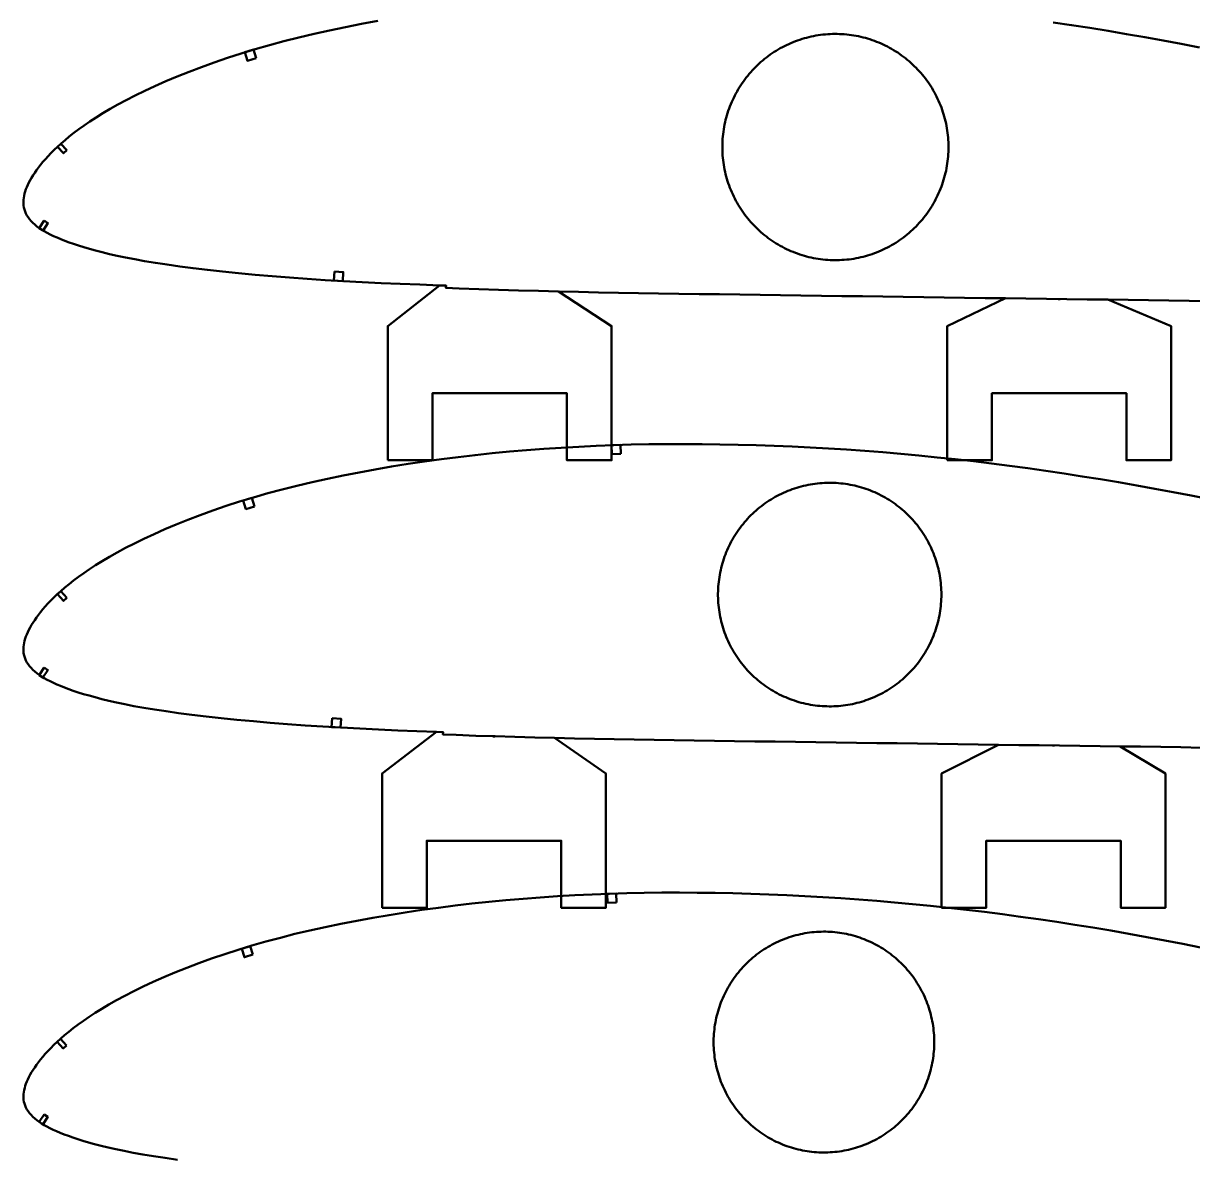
# Model space of a CAD drawing. Header units: metres. Extents: x -32 to 1074, y -15727 to -24.
# Drawn here: x -1 to 521, y -5352 to -4845 of the extents above; entities that cross this region are included whole.
import ezdxf

# ---------------------------------------------------------------- set-up
doc = ezdxf.new("R2010")
doc.units = ezdxf.units.M
doc.layers.add('Layer', color=7, linetype='Continuous', lineweight=50)

msp = doc.modelspace()

# ---------------------------------------------------------------- linework, layer by layer
at = {"layer": 'Layer', "color": 1}
for p, q in [((211.38, -4963.82), (211.38, -4964.32)), ((461.38, -4967.9), (461.38, -4968.4)), ((208.82, -5163.33), (208.82, -5163.83)), ((458.82, -5167.42), (458.82, -5167.92))]:
    msp.add_line(p, q, dxfattribs=at)
at = {"layer": 'Layer'}
for points in [[(156.91, -4843.64), (149.62, -4844.99), (142.42, -4846.39), (135.35, -4847.85), (128.43, -4849.37), (121.65, -4850.97), (115, -4852.65), (108.48, -4854.41), (102.1, -4856.24), (95.86, -4858.15), (89.77, -4860.12), (83.85, -4862.14), (78.12, -4864.22), (72.57, -4866.34), (67.25, -4868.48), (62.17, -4870.61), (57.35, -4872.73), (52.81, -4874.84), (48.54, -4876.92), (44.54, -4878.98), (40.8, -4881), (37.31, -4882.98), (34.07, -4884.9), (31.06, -4886.77), (28.28, -4888.58), (25.7, -4890.33), (23.32, -4892.04), (21.12, -4893.7), (19.08, -4895.31), (17.19, -4896.88), (15.43, -4898.4), (13.81, -4899.87), (12.3, -4901.3), (10.9, -4902.68), (9.61, -4904.03), (8.41, -4905.35), (7.3, -4906.63), (6.28, -4907.88), (5.33, -4909.1), (4.45, -4910.29), (3.64, -4911.46), (2.88, -4912.6), (2.2, -4913.68), (1.59, -4914.75), (1.04, -4915.83), (0.53, -4916.89), (0.08, -4917.89), (-0.31, -4918.86), (-0.62, -4919.84), (-0.89, -4920.81), (-1.1, -4921.75), (-1.27, -4922.67), (-1.38, -4923.59), (-1.44, -4924.44), (-1.44, -4925.3), (-1.37, -4926.17), (-1.22, -4927.04), (-0.99, -4927.93), (-0.69, -4928.81), (-0.31, -4929.68), (0.14, -4930.54), (0.68, -4931.39), (1.31, -4932.22), (2.02, -4933.05), (2.81, -4933.86), (3.67, -4934.65), (4.61, -4935.43), (5.62, -4936.18), (6.72, -4936.92), (7.91, -4937.64), (9.19, -4938.35), (10.57, -4939.05), (12.04, -4939.75), (13.61, -4940.46), (15.28, -4941.16), (17.06, -4941.88), (18.97, -4942.6), (21, -4943.32), (23.19, -4944.04), (25.54, -4944.77), (28.08, -4945.5), (30.83, -4946.25), (33.79, -4947.02), (36.99, -4947.8), (40.45, -4948.59), (44.21, -4949.39), (48.29, -4950.17), (52.74, -4950.95), (57.57, -4951.74), (62.79, -4952.54), (68.41, -4953.34), (74.41, -4954.13), (80.8, -4954.89), (87.56, -4955.62), (94.67, -4956.34), (102.07, -4957.05), (109.67, -4957.72), (117.43, -4958.36), (125.31, -4958.94), (133.35, -4959.45), (141.55, -4959.92), (149.91, -4960.35), (158.39, -4960.76), (166.98, -4961.13), (175.68, -4961.48), (184.47, -4961.82), (187.41, -4961.94), (187.37, -4962.98), (193.25, -4963.2), (202.09, -4963.52), (210.91, -4963.81), (219.76, -4964.07), (228.66, -4964.3), (237.59, -4964.52), (246.55, -4964.74), (255.49, -4964.94), (264.42, -4965.12), (273.37, -4965.27), (282.37, -4965.4), (291.4, -4965.53), (300.46, -4965.67), (309.54, -4965.81), (318.62, -4965.94), (327.73, -4966.06), (336.86, -4966.19), (346, -4966.31), (355.14, -4966.44), (364.28, -4966.57), (373.42, -4966.7), (382.55, -4966.84), (391.68, -4966.96), (400.82, -4967.08), (409.96, -4967.2), (419.1, -4967.32), (428.24, -4967.46), (437.38, -4967.59), (446.52, -4967.71), (455.66, -4967.83), (464.79, -4967.94), (473.92, -4968.06), (483.03, -4968.19), (492.14, -4968.32), (501.25, -4968.46), (510.35, -4968.61), (519.44, -4968.76), (528.52, -4968.92)], [(156.91, -4843.64), (149.62, -4844.99), (142.42, -4846.39), (135.35, -4847.85), (128.43, -4849.37), (121.65, -4850.97), (115, -4852.65), (108.48, -4854.41), (102.1, -4856.24), (95.86, -4858.15), (89.77, -4860.12), (83.85, -4862.14), (78.12, -4864.22), (72.57, -4866.34), (67.25, -4868.48), (62.17, -4870.61), (57.35, -4872.73), (52.81, -4874.84), (48.54, -4876.92), (44.54, -4878.98), (40.8, -4881), (37.31, -4882.98), (34.07, -4884.9), (31.06, -4886.77), (28.28, -4888.58), (25.7, -4890.33), (23.32, -4892.04), (21.12, -4893.7), (19.08, -4895.31), (17.19, -4896.88), (15.43, -4898.4), (13.81, -4899.87), (12.3, -4901.3), (10.9, -4902.68), (9.61, -4904.03), (8.41, -4905.35), (7.3, -4906.63), (6.28, -4907.88), (5.33, -4909.1), (4.45, -4910.29), (3.64, -4911.46), (2.88, -4912.6), (2.2, -4913.68), (1.59, -4914.75), (1.04, -4915.83), (0.53, -4916.89), (0.08, -4917.89), (-0.31, -4918.86), (-0.62, -4919.84), (-0.89, -4920.81), (-1.1, -4921.75), (-1.27, -4922.67), (-1.38, -4923.59), (-1.44, -4924.44), (-1.44, -4925.3), (-1.37, -4926.17), (-1.22, -4927.04), (-0.99, -4927.93), (-0.69, -4928.81), (-0.31, -4929.68), (0.14, -4930.54), (0.68, -4931.39), (1.31, -4932.22), (2.02, -4933.05), (2.81, -4933.86), (3.67, -4934.65), (4.61, -4935.43), (5.62, -4936.18), (6.72, -4936.92), (7.91, -4937.64), (9.19, -4938.35), (10.57, -4939.05), (12.04, -4939.75), (13.61, -4940.46), (15.28, -4941.16), (17.06, -4941.88), (18.97, -4942.6), (21, -4943.32), (23.19, -4944.04), (25.54, -4944.77), (28.08, -4945.5), (30.83, -4946.25), (33.79, -4947.02), (36.99, -4947.8), (40.45, -4948.59), (44.21, -4949.39), (48.29, -4950.17), (52.74, -4950.95), (57.57, -4951.74), (62.79, -4952.54), (68.41, -4953.34), (74.41, -4954.13), (80.8, -4954.89), (87.56, -4955.62), (94.67, -4956.34), (102.07, -4957.05), (109.67, -4957.72), (117.43, -4958.36), (125.31, -4958.94), (133.35, -4959.45), (141.55, -4959.92), (149.91, -4960.35), (158.39, -4960.76), (166.98, -4961.13), (175.68, -4961.48), (184.47, -4961.82), (187.41, -4961.94), (187.37, -4962.98), (193.25, -4963.2), (202.09, -4963.52), (210.91, -4963.81), (219.76, -4964.07), (228.66, -4964.3), (237.59, -4964.52), (246.55, -4964.74), (255.49, -4964.94), (264.42, -4965.12), (273.37, -4965.27), (282.37, -4965.4), (291.4, -4965.53), (300.46, -4965.67), (309.54, -4965.81), (318.62, -4965.94), (327.73, -4966.06), (336.86, -4966.19), (346, -4966.31), (355.14, -4966.44), (364.28, -4966.57), (373.42, -4966.7), (382.55, -4966.84), (391.68, -4966.96), (400.82, -4967.08), (409.96, -4967.2), (419.1, -4967.32), (428.24, -4967.46), (437.38, -4967.59), (446.52, -4967.71), (455.66, -4967.83), (464.79, -4967.94), (473.92, -4968.06), (483.03, -4968.19), (492.14, -4968.32), (501.25, -4968.46), (510.35, -4968.61), (519.44, -4968.76), (528.52, -4968.92)], [(524, -4855.43), (515.89, -4853.86), (507.76, -4852.35), (499.6, -4850.88), (491.42, -4849.47), (483.24, -4848.1), (475.06, -4846.78), (466.87, -4845.51), (458.69, -4844.3)], [(524, -4855.43), (515.89, -4853.86), (507.76, -4852.35), (499.6, -4850.88), (491.42, -4849.47), (483.24, -4848.1), (475.06, -4846.78), (466.87, -4845.51), (458.69, -4844.3)], [(102.52, -4860.3), (98.69, -4861.46), (97.53, -4857.64), (101.35, -4856.47), (102.52, -4860.3)], [(18.01, -4901.46), (16.53, -4902.8), (13.85, -4899.83), (15.33, -4898.49), (18.01, -4901.46)], [(7.9, -4932.89), (9.56, -4934.01), (7.34, -4937.33), (5.67, -4936.22), (7.9, -4932.89)], [(137.51, -4955.68), (141.5, -4955.91), (141.28, -4959.9), (137.28, -4959.68), (137.51, -4955.68)], [(528.31, -5057.36), (520.28, -5055.75), (512.23, -5054.2), (504.15, -5052.7), (496.05, -5051.24), (487.93, -5049.83), (479.81, -5048.47), (471.68, -5047.17), (463.56, -5045.91), (455.43, -5044.71), (447.32, -5043.56), (439.21, -5042.47), (431.11, -5041.43), (423, -5040.45), (414.91, -5039.53), (406.81, -5038.67), (398.72, -5037.86), (390.63, -5037.12), (382.54, -5036.43), (374.45, -5035.8), (366.36, -5035.23), (358.26, -5034.72), (350.16, -5034.26), (342.07, -5033.86), (333.99, -5033.52), (325.92, -5033.24), (317.86, -5033.02), (309.81, -5032.86), (301.79, -5032.75), (293.8, -5032.71), (285.86, -5032.72), (277.97, -5032.81), (270.13, -5032.96), (262.31, -5033.2), (254.5, -5033.51), (246.7, -5033.9), (238.91, -5034.35), (231.15, -5034.87), (223.41, -5035.46), (215.71, -5036.13), (208.04, -5036.86), (200.41, -5037.66), (192.84, -5038.54), (185.31, -5039.49), (177.84, -5040.52), (170.43, -5041.61), (163.09, -5042.79), (155.8, -5044.06), (148.56, -5045.39), (141.41, -5046.78), (134.4, -5048.23), (127.52, -5049.74), (120.78, -5051.33), (114.18, -5052.99), (107.72, -5054.74), (101.38, -5056.56), (95.18, -5058.46), (89.14, -5060.41), (83.26, -5062.42), (77.57, -5064.49), (72.06, -5066.59), (66.78, -5068.71), (61.73, -5070.83), (56.95, -5072.94), (52.43, -5075.03), (48.2, -5077.1), (44.23, -5079.14), (40.51, -5081.15), (37.05, -5083.11), (33.83, -5085.02), (30.85, -5086.87), (28.08, -5088.67), (25.52, -5090.41), (23.16, -5092.1), (20.98, -5093.75), (18.95, -5095.35), (17.07, -5096.91), (15.33, -5098.42), (13.72, -5099.88), (12.22, -5101.29), (10.83, -5102.67), (9.55, -5104.01), (8.36, -5105.32), (7.26, -5106.59), (6.24, -5107.83), (5.3, -5109.04), (4.43, -5110.22), (3.62, -5111.39), (2.87, -5112.52), (2.19, -5113.59), (1.59, -5114.65), (1.04, -5115.72), (0.53, -5116.78), (0.08, -5117.77), (-0.29, -5118.73), (-0.61, -5119.7), (-0.87, -5120.67), (-1.08, -5121.6), (-1.25, -5122.51), (-1.36, -5123.42), (-1.41, -5124.27), (-1.42, -5125.12), (-1.35, -5125.98), (-1.2, -5126.85), (-0.98, -5127.72), (-0.68, -5128.6), (-0.3, -5129.46), (0.15, -5130.32), (0.69, -5131.16), (1.31, -5131.99), (2.01, -5132.81), (2.79, -5133.61), (3.65, -5134.4), (4.58, -5135.17), (5.59, -5135.92), (6.68, -5136.65), (7.86, -5137.37), (9.13, -5138.07), (10.5, -5138.77), (11.96, -5139.46), (13.51, -5140.16), (15.18, -5140.86), (16.95, -5141.57), (18.84, -5142.28), (20.85, -5143), (23.02, -5143.72), (25.36, -5144.44), (27.89, -5145.17), (30.61, -5145.91), (33.55, -5146.68), (36.73, -5147.45), (40.17, -5148.24), (43.9, -5149.02), (47.95, -5149.8), (52.36, -5150.58), (57.16, -5151.36), (62.35, -5152.16), (67.92, -5152.95), (73.88, -5153.73), (80.23, -5154.49), (86.94, -5155.22), (94, -5155.93), (101.34, -5156.63), (108.89, -5157.3), (116.59, -5157.94), (124.42, -5158.51), (132.4, -5159.02), (140.55, -5159.48), (148.85, -5159.91), (157.27, -5160.32), (165.8, -5160.69), (174.43, -5161.04), (183.16, -5161.37), (186.08, -5161.48), (186.04, -5162.53), (191.88, -5162.75), (200.65, -5163.07), (209.42, -5163.35), (218.2, -5163.61), (227.04, -5163.84), (235.91, -5164.06), (244.8, -5164.27), (253.68, -5164.47), (262.55, -5164.65), (271.43, -5164.8), (280.36, -5164.94), (289.34, -5165.06), (298.33, -5165.2), (307.34, -5165.34), (316.36, -5165.47), (325.4, -5165.59), (334.47, -5165.71), (343.54, -5165.83), (352.62, -5165.96), (361.69, -5166.09), (370.77, -5166.23), (379.84, -5166.36), (388.9, -5166.48), (397.98, -5166.6), (407.05, -5166.72), (416.13, -5166.84), (425.2, -5166.97), (434.28, -5167.1), (443.35, -5167.23), (452.42, -5167.34), (461.49, -5167.46), (470.55, -5167.57), (479.6, -5167.7), (488.65, -5167.83), (497.69, -5167.97), (506.73, -5168.12), (515.76, -5168.27), (524.77, -5168.43)], [(528.31, -5057.36), (520.28, -5055.75), (512.23, -5054.2), (504.15, -5052.7), (496.05, -5051.24), (487.93, -5049.83), (479.81, -5048.47), (471.68, -5047.17), (463.56, -5045.91), (455.43, -5044.71), (447.32, -5043.56), (439.21, -5042.47), (431.11, -5041.43), (423, -5040.45), (414.91, -5039.53), (406.81, -5038.67), (398.72, -5037.86), (390.63, -5037.12), (382.54, -5036.43), (374.45, -5035.8), (366.36, -5035.23), (358.26, -5034.72), (350.16, -5034.26), (342.07, -5033.86), (333.99, -5033.52), (325.92, -5033.24), (317.86, -5033.02), (309.81, -5032.86), (301.79, -5032.75), (293.8, -5032.71), (285.86, -5032.72), (277.97, -5032.81), (270.13, -5032.96), (262.31, -5033.2), (254.5, -5033.51), (246.7, -5033.9), (238.91, -5034.35), (231.15, -5034.87), (223.41, -5035.46), (215.71, -5036.13), (208.04, -5036.86), (200.41, -5037.66), (192.84, -5038.54), (185.31, -5039.49), (177.84, -5040.52), (170.43, -5041.61), (163.09, -5042.79), (155.8, -5044.06), (148.56, -5045.39), (141.41, -5046.78), (134.4, -5048.23), (127.52, -5049.74), (120.78, -5051.33), (114.18, -5052.99), (107.72, -5054.74), (101.38, -5056.56), (95.18, -5058.46), (89.14, -5060.41), (83.26, -5062.42), (77.57, -5064.49), (72.06, -5066.59), (66.78, -5068.71), (61.73, -5070.83), (56.95, -5072.94), (52.43, -5075.03), (48.2, -5077.1), (44.23, -5079.14), (40.51, -5081.15), (37.05, -5083.11), (33.83, -5085.02), (30.85, -5086.87), (28.08, -5088.67), (25.52, -5090.41), (23.16, -5092.1), (20.98, -5093.75), (18.95, -5095.35), (17.07, -5096.91), (15.33, -5098.42), (13.72, -5099.88), (12.22, -5101.29), (10.83, -5102.67), (9.55, -5104.01), (8.36, -5105.32), (7.26, -5106.59), (6.24, -5107.83), (5.3, -5109.04), (4.43, -5110.22), (3.62, -5111.39), (2.87, -5112.52), (2.19, -5113.59), (1.59, -5114.65), (1.04, -5115.72), (0.53, -5116.78), (0.08, -5117.77), (-0.29, -5118.73), (-0.61, -5119.7), (-0.87, -5120.67), (-1.08, -5121.6), (-1.25, -5122.51), (-1.36, -5123.42), (-1.41, -5124.27), (-1.42, -5125.12), (-1.35, -5125.98), (-1.2, -5126.85), (-0.98, -5127.72), (-0.68, -5128.6), (-0.3, -5129.46), (0.15, -5130.32), (0.69, -5131.16), (1.31, -5131.99), (2.01, -5132.81), (2.79, -5133.61), (3.65, -5134.4), (4.58, -5135.17), (5.59, -5135.92), (6.68, -5136.65), (7.86, -5137.37), (9.13, -5138.07), (10.5, -5138.77), (11.96, -5139.46), (13.51, -5140.16), (15.18, -5140.86), (16.95, -5141.57), (18.84, -5142.28), (20.85, -5143), (23.02, -5143.72), (25.36, -5144.44), (27.89, -5145.17), (30.61, -5145.91), (33.55, -5146.68), (36.73, -5147.45), (40.17, -5148.24), (43.9, -5149.02), (47.95, -5149.8), (52.36, -5150.58), (57.16, -5151.36), (62.35, -5152.16), (67.92, -5152.95), (73.88, -5153.73), (80.23, -5154.49), (86.94, -5155.22), (94, -5155.93), (101.34, -5156.63), (108.89, -5157.3), (116.59, -5157.94), (124.42, -5158.51), (132.4, -5159.02), (140.55, -5159.48), (148.85, -5159.91), (157.27, -5160.32), (165.8, -5160.69), (174.43, -5161.04), (183.16, -5161.37), (186.08, -5161.48), (186.04, -5162.53), (191.88, -5162.75), (200.65, -5163.07), (209.42, -5163.35), (218.2, -5163.61), (227.04, -5163.84), (235.91, -5164.06), (244.8, -5164.27), (253.68, -5164.47), (262.55, -5164.65), (271.43, -5164.8), (280.36, -5164.94), (289.34, -5165.06), (298.33, -5165.2), (307.34, -5165.34), (316.36, -5165.47), (325.4, -5165.59), (334.47, -5165.71), (343.54, -5165.83), (352.62, -5165.96), (361.69, -5166.09), (370.77, -5166.23), (379.84, -5166.36), (388.9, -5166.48), (397.98, -5166.6), (407.05, -5166.72), (416.13, -5166.84), (425.2, -5166.97), (434.28, -5167.1), (443.35, -5167.23), (452.42, -5167.34), (461.49, -5167.46), (470.55, -5167.57), (479.6, -5167.7), (488.65, -5167.83), (497.69, -5167.97), (506.73, -5168.12), (515.76, -5168.27), (524.77, -5168.43)], [(265.47, -5037.11), (261.48, -5037.23), (261.35, -5033.23), (265.35, -5033.11), (265.47, -5037.11)], [(101.82, -5060.61), (97.99, -5061.78), (96.82, -5057.95), (100.65, -5056.79), (101.82, -5060.61)], [(17.92, -5101.47), (16.43, -5102.81), (13.75, -5099.85), (15.23, -5098.51), (17.92, -5101.47)], [(7.86, -5132.62), (9.52, -5133.74), (7.3, -5137.06), (5.63, -5135.95), (7.86, -5132.62)], [(136.52, -5155.25), (140.52, -5155.47), (140.29, -5159.47), (136.3, -5159.24), (136.52, -5155.25)], [(524.53, -5257.67), (516.56, -5256.08), (508.57, -5254.54), (500.55, -5253.05), (492.5, -5251.6), (484.44, -5250.2), (476.38, -5248.85), (468.31, -5247.55), (460.24, -5246.31), (452.18, -5245.11), (444.12, -5243.97), (436.07, -5242.89), (428.02, -5241.86), (419.98, -5240.89), (411.94, -5239.98), (403.9, -5239.12), (395.87, -5238.32), (387.84, -5237.58), (379.81, -5236.89), (371.78, -5236.27), (363.74, -5235.7), (355.69, -5235.19), (347.66, -5234.74), (339.62, -5234.34), (331.6, -5234), (323.59, -5233.73), (315.59, -5233.51), (307.6, -5233.35), (299.63, -5233.24), (291.7, -5233.2), (283.82, -5233.21), (275.98, -5233.3), (268.2, -5233.45), (260.43, -5233.69), (252.68, -5234), (244.93, -5234.38), (237.21, -5234.83), (229.5, -5235.35), (221.82, -5235.94), (214.17, -5236.59), (206.55, -5237.32), (198.98, -5238.12), (191.46, -5238.99), (183.99, -5239.94), (176.57, -5240.95), (169.21, -5242.04), (161.93, -5243.21), (154.69, -5244.47), (147.5, -5245.79), (140.4, -5247.17), (133.44, -5248.61), (126.61, -5250.11), (119.92, -5251.69), (113.37, -5253.34), (106.95, -5255.07), (100.66, -5256.88), (94.5, -5258.76), (88.5, -5260.7), (82.67, -5262.7), (77.01, -5264.75), (71.55, -5266.84), (66.3, -5268.94), (61.29, -5271.05), (56.54, -5273.14), (52.06, -5275.22), (47.86, -5277.27), (43.92, -5279.3), (40.23, -5281.29), (36.79, -5283.24), (33.6, -5285.14), (30.63, -5286.97), (27.89, -5288.76), (25.35, -5290.49), (23, -5292.17), (20.83, -5293.8), (18.82, -5295.39), (16.96, -5296.94), (15.23, -5298.43), (13.63, -5299.89), (12.14, -5301.29), (10.76, -5302.66), (9.49, -5303.99), (8.31, -5305.29), (7.22, -5306.55), (6.2, -5307.78), (5.27, -5308.98), (4.41, -5310.15), (3.61, -5311.31), (2.86, -5312.43), (2.19, -5313.5), (1.59, -5314.55), (1.04, -5315.62), (0.54, -5316.66), (0.09, -5317.64), (-0.28, -5318.6), (-0.59, -5319.56), (-0.85, -5320.52), (-1.07, -5321.45), (-1.23, -5322.35), (-1.34, -5323.26), (-1.39, -5324.09), (-1.4, -5324.94), (-1.33, -5325.79), (-1.18, -5326.65), (-0.96, -5327.52), (-0.66, -5328.39), (-0.29, -5329.25), (0.16, -5330.09), (0.69, -5330.93), (1.31, -5331.75), (2.01, -5332.56), (2.78, -5333.36), (3.63, -5334.14), (4.55, -5334.91), (5.55, -5335.65), (6.64, -5336.38), (7.81, -5337.09), (9.07, -5337.79), (10.43, -5338.48), (11.88, -5339.17), (13.42, -5339.86), (15.07, -5340.56), (16.83, -5341.26), (18.7, -5341.97), (20.71, -5342.68), (22.86, -5343.39), (25.18, -5344.11), (27.69, -5344.83), (30.39, -5345.57), (33.31, -5346.33), (36.47, -5347.1), (39.88, -5347.88), (43.59, -5348.66), (47.61, -5349.44), (51.99, -5350.21), (56.75, -5350.99), (61.91, -5351.78), (67.44, -5352.56)], [(524.53, -5257.67), (516.56, -5256.08), (508.57, -5254.54), (500.55, -5253.05), (492.5, -5251.6), (484.44, -5250.2), (476.38, -5248.85), (468.31, -5247.55), (460.24, -5246.31), (452.18, -5245.11), (444.12, -5243.97), (436.07, -5242.89), (428.02, -5241.86), (419.98, -5240.89), (411.94, -5239.98), (403.9, -5239.12), (395.87, -5238.32), (387.84, -5237.58), (379.81, -5236.89), (371.78, -5236.27), (363.74, -5235.7), (355.69, -5235.19), (347.66, -5234.74), (339.62, -5234.34), (331.6, -5234), (323.59, -5233.73), (315.59, -5233.51), (307.6, -5233.35), (299.63, -5233.24), (291.7, -5233.2), (283.82, -5233.21), (275.98, -5233.3), (268.2, -5233.45), (260.43, -5233.69), (252.68, -5234), (244.93, -5234.38), (237.21, -5234.83), (229.5, -5235.35), (221.82, -5235.94), (214.17, -5236.59), (206.55, -5237.32), (198.98, -5238.12), (191.46, -5238.99), (183.99, -5239.94), (176.57, -5240.95), (169.21, -5242.04), (161.93, -5243.21), (154.69, -5244.47), (147.5, -5245.79), (140.4, -5247.17), (133.44, -5248.61), (126.61, -5250.11), (119.92, -5251.69), (113.37, -5253.34), (106.95, -5255.07), (100.66, -5256.88), (94.5, -5258.76), (88.5, -5260.7), (82.67, -5262.7), (77.01, -5264.75), (71.55, -5266.84), (66.3, -5268.94), (61.29, -5271.05), (56.54, -5273.14), (52.06, -5275.22), (47.86, -5277.27), (43.92, -5279.3), (40.23, -5281.29), (36.79, -5283.24), (33.6, -5285.14), (30.63, -5286.97), (27.89, -5288.76), (25.35, -5290.49), (23, -5292.17), (20.83, -5293.8), (18.82, -5295.39), (16.96, -5296.94), (15.23, -5298.43), (13.63, -5299.89), (12.14, -5301.29), (10.76, -5302.66), (9.49, -5303.99), (8.31, -5305.29), (7.22, -5306.55), (6.2, -5307.78), (5.27, -5308.98), (4.41, -5310.15), (3.61, -5311.31), (2.86, -5312.43), (2.19, -5313.5), (1.59, -5314.55), (1.04, -5315.62), (0.54, -5316.66), (0.09, -5317.64), (-0.28, -5318.6), (-0.59, -5319.56), (-0.85, -5320.52), (-1.07, -5321.45), (-1.23, -5322.35), (-1.34, -5323.26), (-1.39, -5324.09), (-1.4, -5324.94), (-1.33, -5325.79), (-1.18, -5326.65), (-0.96, -5327.52), (-0.66, -5328.39), (-0.29, -5329.25), (0.16, -5330.09), (0.69, -5330.93), (1.31, -5331.75), (2.01, -5332.56), (2.78, -5333.36), (3.63, -5334.14), (4.55, -5334.91), (5.55, -5335.65), (6.64, -5336.38), (7.81, -5337.09), (9.07, -5337.79), (10.43, -5338.48), (11.88, -5339.17), (13.42, -5339.86), (15.07, -5340.56), (16.83, -5341.26), (18.7, -5341.97), (20.71, -5342.68), (22.86, -5343.39), (25.18, -5344.11), (27.69, -5344.83), (30.39, -5345.57), (33.31, -5346.33), (36.47, -5347.1), (39.88, -5347.88), (43.59, -5348.66), (47.61, -5349.44), (51.99, -5350.21), (56.75, -5350.99), (61.91, -5351.78), (67.44, -5352.56)], [(263.59, -5237.6), (259.59, -5237.72), (259.47, -5233.72), (263.47, -5233.6), (263.59, -5237.6)], [(101.11, -5260.93), (97.29, -5262.09), (96.12, -5258.27), (99.95, -5257.1), (101.11, -5260.93)], [(17.82, -5301.49), (16.34, -5302.83), (13.65, -5299.86), (15.13, -5298.52), (17.82, -5301.49)], [(7.82, -5332.35), (9.48, -5333.47), (7.26, -5336.79), (5.59, -5335.68), (7.82, -5332.35)]]:
    msp.add_lwpolyline(points, dxfattribs=at)
for points in [[(411.9, -4900), (411.89, -4898.94), (411.86, -4897.88), (411.8, -4896.82), (411.72, -4895.76), (411.62, -4894.7), (411.5, -4893.64), (411.36, -4892.59), (411.19, -4891.54), (411, -4890.5), (410.79, -4889.45), (410.56, -4888.42), (410.3, -4887.39), (410.03, -4886.36), (409.73, -4885.34), (409.41, -4884.33), (409.07, -4883.32), (408.71, -4882.32), (408.33, -4881.33), (407.93, -4880.35), (407.51, -4879.37), (407.06, -4878.41), (406.6, -4877.45), (406.12, -4876.51), (405.61, -4875.57), (405.09, -4874.65), (404.55, -4873.73), (403.99, -4872.83), (403.41, -4871.94), (402.81, -4871.06), (402.19, -4870.2), (401.56, -4869.35), (400.9, -4868.51), (400.23, -4867.69), (399.55, -4866.88), (398.84, -4866.08), (398.12, -4865.3), (397.39, -4864.54), (396.63, -4863.79), (395.86, -4863.05), (395.08, -4862.34), (394.28, -4861.64), (393.47, -4860.95), (392.64, -4860.29), (391.8, -4859.64), (390.95, -4859.01), (390.08, -4858.39), (389.2, -4857.8), (388.31, -4857.22), (387.4, -4856.67), (386.49, -4856.13), (385.56, -4855.61), (384.62, -4855.11), (383.68, -4854.63), (382.72, -4854.18), (381.75, -4853.74), (380.78, -4853.32), (379.79, -4852.92), (378.8, -4852.54), (377.8, -4852.19), (376.79, -4851.85), (375.78, -4851.54), (374.76, -4851.25), (373.73, -4850.98), (372.7, -4850.73), (371.66, -4850.5), (370.62, -4850.3), (369.57, -4850.11), (368.52, -4849.95), (367.47, -4849.81), (366.42, -4849.7), (365.36, -4849.6), (364.3, -4849.53), (363.24, -4849.48), (362.18, -4849.45), (361.12, -4849.45), (360.05, -4849.46), (358.99, -4849.5), (357.93, -4849.56), (356.88, -4849.65), (355.82, -4849.75), (354.77, -4849.88), (353.71, -4850.03), (352.67, -4850.2), (351.62, -4850.4), (350.58, -4850.61), (349.55, -4850.85), (348.52, -4851.11), (347.5, -4851.39), (346.48, -4851.69), (345.47, -4852.02), (344.46, -4852.36), (343.47, -4852.73), (342.48, -4853.12), (341.5, -4853.53), (340.53, -4853.95), (339.56, -4854.4), (338.61, -4854.87), (337.67, -4855.36), (336.74, -4855.87), (335.82, -4856.4), (334.91, -4856.94), (334.01, -4857.51), (333.12, -4858.09), (332.25, -4858.7), (331.39, -4859.32), (330.54, -4859.96), (329.71, -4860.62), (328.89, -4861.29), (328.08, -4861.98), (327.29, -4862.69), (326.51, -4863.42), (325.75, -4864.16), (325.01, -4864.92), (324.28, -4865.69), (323.57, -4866.48), (322.87, -4867.28), (322.19, -4868.1), (321.53, -4868.93), (320.89, -4869.77), (320.26, -4870.63), (319.65, -4871.5), (319.06, -4872.38), (318.49, -4873.28), (317.94, -4874.19), (317.41, -4875.11), (316.9, -4876.04), (316.4, -4876.98), (315.93, -4877.93), (315.48, -4878.89), (315.04, -4879.86), (314.63, -4880.84), (314.24, -4881.82), (313.87, -4882.82), (313.52, -4883.82), (313.19, -4884.83), (312.88, -4885.85), (312.59, -4886.87), (312.33, -4887.9), (312.09, -4888.94), (311.86, -4889.97), (311.67, -4891.02), (311.49, -4892.07), (311.33, -4893.12), (311.2, -4894.17), (311.09, -4895.23), (311, -4896.29), (310.93, -4897.35), (310.89, -4898.41), (310.86, -4899.47), (310.86, -4900.53), (310.89, -4901.59), (310.93, -4902.65), (311, -4903.71), (311.09, -4904.77), (311.2, -4905.83), (311.33, -4906.88), (311.49, -4907.93), (311.67, -4908.98), (311.86, -4910.03), (312.09, -4911.06), (312.33, -4912.1), (312.59, -4913.13), (312.88, -4914.15), (313.19, -4915.17), (313.52, -4916.18), (313.87, -4917.18), (314.24, -4918.18), (314.63, -4919.16), (315.04, -4920.14), (315.48, -4921.11), (315.93, -4922.07), (316.4, -4923.02), (316.9, -4923.96), (317.41, -4924.89), (317.94, -4925.81), (318.49, -4926.72), (319.06, -4927.62), (319.65, -4928.5), (320.26, -4929.37), (320.89, -4930.23), (321.53, -4931.07), (322.19, -4931.9), (322.87, -4932.72), (323.57, -4933.52), (324.28, -4934.31), (325.01, -4935.08), (325.75, -4935.84), (326.51, -4936.58), (327.29, -4937.31), (328.08, -4938.02), (328.89, -4938.71), (329.71, -4939.38), (330.54, -4940.04), (331.39, -4940.68), (332.25, -4941.3), (333.12, -4941.91), (334.01, -4942.49), (334.91, -4943.06), (335.82, -4943.6), (336.74, -4944.13), (337.67, -4944.64), (338.61, -4945.13), (339.56, -4945.6), (340.53, -4946.05), (341.5, -4946.47), (342.48, -4946.88), (343.47, -4947.27), (344.46, -4947.64), (345.47, -4947.98), (346.48, -4948.31), (347.5, -4948.61), (348.52, -4948.89), (349.55, -4949.15), (350.58, -4949.39), (351.62, -4949.6), (352.67, -4949.8), (353.71, -4949.97), (354.77, -4950.12), (355.82, -4950.25), (356.88, -4950.35), (357.93, -4950.44), (358.99, -4950.5), (360.05, -4950.54), (361.12, -4950.55), (362.18, -4950.55), (363.24, -4950.52), (364.3, -4950.47), (365.36, -4950.4), (366.42, -4950.3), (367.47, -4950.19), (368.52, -4950.05), (369.57, -4949.89), (370.62, -4949.7), (371.66, -4949.5), (372.7, -4949.27), (373.73, -4949.02), (374.76, -4948.75), (375.78, -4948.46), (376.79, -4948.15), (377.8, -4947.81), (378.8, -4947.46), (379.79, -4947.08), (380.78, -4946.68), (381.75, -4946.26), (382.72, -4945.82), (383.68, -4945.37), (384.62, -4944.89), (385.56, -4944.39), (386.49, -4943.87), (387.4, -4943.33), (388.31, -4942.78), (389.2, -4942.2), (390.08, -4941.61), (390.95, -4940.99), (391.8, -4940.36), (392.64, -4939.71), (393.47, -4939.05), (394.28, -4938.36), (395.08, -4937.66), (395.86, -4936.95), (396.63, -4936.21), (397.39, -4935.46), (398.12, -4934.7), (398.84, -4933.92), (399.55, -4933.12), (400.23, -4932.31), (400.9, -4931.49), (401.56, -4930.65), (402.19, -4929.8), (402.81, -4928.94), (403.41, -4928.06), (403.99, -4927.17), (404.55, -4926.27), (405.09, -4925.35), (405.61, -4924.43), (406.12, -4923.49), (406.6, -4922.55), (407.06, -4921.59), (407.51, -4920.63), (407.93, -4919.65), (408.33, -4918.67), (408.71, -4917.68), (409.07, -4916.68), (409.41, -4915.67), (409.73, -4914.66), (410.03, -4913.64), (410.3, -4912.61), (410.56, -4911.58), (410.79, -4910.55), (411, -4909.5), (411.19, -4908.46), (411.36, -4907.41), (411.5, -4906.36), (411.62, -4905.3), (411.72, -4904.24), (411.8, -4903.18), (411.86, -4902.12), (411.89, -4901.06), (411.9, -4900)], [(408.72, -5100), (408.71, -5098.95), (408.68, -5097.9), (408.62, -5096.85), (408.55, -5095.81), (408.45, -5094.76), (408.33, -5093.72), (408.18, -5092.68), (408.02, -5091.64), (407.83, -5090.61), (407.63, -5089.58), (407.4, -5088.56), (407.15, -5087.54), (406.87, -5086.52), (406.58, -5085.51), (406.26, -5084.51), (405.93, -5083.52), (405.57, -5082.53), (405.2, -5081.55), (404.8, -5080.58), (404.38, -5079.62), (403.94, -5078.66), (403.48, -5077.72), (403.01, -5076.78), (402.51, -5075.86), (401.99, -5074.95), (401.46, -5074.04), (400.9, -5073.15), (400.33, -5072.27), (399.74, -5071.41), (399.13, -5070.55), (398.5, -5069.71), (397.86, -5068.88), (397.2, -5068.07), (396.52, -5067.27), (395.82, -5066.48), (395.11, -5065.71), (394.38, -5064.96), (393.64, -5064.22), (392.88, -5063.49), (392.11, -5062.78), (391.32, -5062.09), (390.51, -5061.42), (389.7, -5060.76), (388.87, -5060.12), (388.02, -5059.49), (387.17, -5058.89), (386.3, -5058.3), (385.42, -5057.73), (384.52, -5057.18), (383.62, -5056.65), (382.7, -5056.14), (381.78, -5055.65), (380.84, -5055.17), (379.89, -5054.72), (378.94, -5054.29), (377.98, -5053.87), (377, -5053.48), (376.02, -5053.11), (375.03, -5052.76), (374.04, -5052.43), (373.04, -5052.12), (372.03, -5051.83), (371.01, -5051.56), (369.99, -5051.31), (368.97, -5051.09), (367.94, -5050.89), (366.91, -5050.71), (365.87, -5050.55), (364.83, -5050.41), (363.79, -5050.29), (362.74, -5050.2), (361.7, -5050.13), (360.65, -5050.08), (359.6, -5050.05), (358.55, -5050.05), (357.5, -5050.06), (356.46, -5050.1), (355.41, -5050.16), (354.36, -5050.24), (353.32, -5050.35), (352.28, -5050.48), (351.24, -5050.62), (350.21, -5050.79), (349.18, -5050.99), (348.15, -5051.2), (347.13, -5051.43), (346.11, -5051.69), (345.1, -5051.97), (344.09, -5052.27), (343.09, -5052.59), (342.1, -5052.93), (341.12, -5053.29), (340.14, -5053.67), (339.17, -5054.08), (338.21, -5054.5), (337.26, -5054.94), (336.32, -5055.41), (335.39, -5055.89), (334.47, -5056.39), (333.56, -5056.91), (332.66, -5057.45), (331.77, -5058.01), (330.9, -5058.59), (330.03, -5059.19), (329.18, -5059.8), (328.35, -5060.43), (327.52, -5061.08), (326.71, -5061.75), (325.92, -5062.43), (325.14, -5063.13), (324.37, -5063.85), (323.62, -5064.58), (322.88, -5065.33), (322.16, -5066.1), (321.46, -5066.87), (320.77, -5067.67), (320.1, -5068.47), (319.45, -5069.3), (318.81, -5070.13), (318.19, -5070.98), (317.59, -5071.84), (317.01, -5072.71), (316.45, -5073.6), (315.9, -5074.49), (315.38, -5075.4), (314.87, -5076.32), (314.38, -5077.25), (313.92, -5078.19), (313.47, -5079.14), (313.04, -5080.1), (312.63, -5081.07), (312.24, -5082.04), (311.88, -5083.02), (311.53, -5084.01), (311.21, -5085.01), (310.9, -5086.02), (310.62, -5087.03), (310.36, -5088.04), (310.12, -5089.07), (309.9, -5090.09), (309.7, -5091.12), (309.53, -5092.16), (309.37, -5093.2), (309.24, -5094.24), (309.13, -5095.28), (309.04, -5096.33), (308.98, -5097.38), (308.93, -5098.43), (308.91, -5099.48), (308.91, -5100.52), (308.93, -5101.57), (308.98, -5102.62), (309.04, -5103.67), (309.13, -5104.72), (309.24, -5105.76), (309.37, -5106.8), (309.53, -5107.84), (309.7, -5108.88), (309.9, -5109.91), (310.12, -5110.93), (310.36, -5111.96), (310.62, -5112.97), (310.9, -5113.98), (311.21, -5114.99), (311.53, -5115.99), (311.88, -5116.98), (312.24, -5117.96), (312.63, -5118.93), (313.04, -5119.9), (313.47, -5120.86), (313.92, -5121.81), (314.38, -5122.75), (314.87, -5123.68), (315.38, -5124.6), (315.9, -5125.51), (316.45, -5126.4), (317.01, -5127.29), (317.59, -5128.16), (318.19, -5129.02), (318.81, -5129.87), (319.45, -5130.7), (320.1, -5131.53), (320.77, -5132.33), (321.46, -5133.13), (322.16, -5133.9), (322.88, -5134.67), (323.62, -5135.42), (324.37, -5136.15), (325.14, -5136.87), (325.92, -5137.57), (326.71, -5138.25), (327.52, -5138.92), (328.35, -5139.57), (329.18, -5140.2), (330.03, -5140.81), (330.9, -5141.41), (331.77, -5141.99), (332.66, -5142.55), (333.56, -5143.09), (334.47, -5143.61), (335.39, -5144.11), (336.32, -5144.59), (337.26, -5145.06), (338.21, -5145.5), (339.17, -5145.92), (340.14, -5146.33), (341.12, -5146.71), (342.1, -5147.07), (343.09, -5147.41), (344.09, -5147.73), (345.1, -5148.03), (346.11, -5148.31), (347.13, -5148.57), (348.15, -5148.8), (349.18, -5149.01), (350.21, -5149.21), (351.24, -5149.38), (352.28, -5149.52), (353.32, -5149.65), (354.36, -5149.76), (355.41, -5149.84), (356.46, -5149.9), (357.5, -5149.94), (358.55, -5149.95), (359.6, -5149.95), (360.65, -5149.92), (361.7, -5149.87), (362.74, -5149.8), (363.79, -5149.71), (364.83, -5149.59), (365.87, -5149.45), (366.91, -5149.29), (367.94, -5149.11), (368.97, -5148.91), (369.99, -5148.69), (371.01, -5148.44), (372.03, -5148.17), (373.04, -5147.88), (374.04, -5147.57), (375.03, -5147.24), (376.02, -5146.89), (377, -5146.52), (377.98, -5146.13), (378.94, -5145.71), (379.89, -5145.28), (380.84, -5144.83), (381.78, -5144.35), (382.7, -5143.86), (383.62, -5143.35), (384.52, -5142.82), (385.42, -5142.27), (386.3, -5141.7), (387.17, -5141.11), (388.02, -5140.51), (388.87, -5139.88), (389.7, -5139.24), (390.51, -5138.58), (391.32, -5137.91), (392.11, -5137.22), (392.88, -5136.51), (393.64, -5135.78), (394.38, -5135.04), (395.11, -5134.29), (395.82, -5133.52), (396.52, -5132.73), (397.2, -5131.93), (397.86, -5131.12), (398.5, -5130.29), (399.13, -5129.45), (399.74, -5128.59), (400.33, -5127.73), (400.9, -5126.85), (401.46, -5125.96), (401.99, -5125.05), (402.51, -5124.14), (403.01, -5123.22), (403.48, -5122.28), (403.94, -5121.34), (404.38, -5120.38), (404.8, -5119.42), (405.2, -5118.45), (405.57, -5117.47), (405.93, -5116.48), (406.26, -5115.49), (406.58, -5114.49), (406.87, -5113.48), (407.15, -5112.46), (407.4, -5111.44), (407.63, -5110.42), (407.83, -5109.39), (408.02, -5108.36), (408.18, -5107.32), (408.33, -5106.28), (408.45, -5105.24), (408.55, -5104.19), (408.62, -5103.15), (408.68, -5102.1), (408.71, -5101.05), (408.72, -5100)], [(405.55, -5300), (405.53, -5298.96), (405.5, -5297.93), (405.45, -5296.89), (405.37, -5295.86), (405.27, -5294.82), (405.15, -5293.79), (405.01, -5292.77), (404.85, -5291.74), (404.67, -5290.72), (404.46, -5289.7), (404.23, -5288.69), (403.99, -5287.69), (403.72, -5286.68), (403.43, -5285.69), (403.12, -5284.7), (402.78, -5283.72), (402.43, -5282.74), (402.06, -5281.77), (401.67, -5280.81), (401.26, -5279.86), (400.82, -5278.92), (400.37, -5277.99), (399.9, -5277.06), (399.41, -5276.15), (398.9, -5275.25), (398.37, -5274.36), (397.82, -5273.48), (397.26, -5272.61), (396.67, -5271.75), (396.07, -5270.91), (395.45, -5270.07), (394.81, -5269.26), (394.16, -5268.45), (393.49, -5267.66), (392.8, -5266.89), (392.1, -5266.12), (391.38, -5265.38), (390.65, -5264.65), (389.9, -5263.93), (389.13, -5263.23), (388.35, -5262.55), (387.56, -5261.88), (386.75, -5261.23), (385.93, -5260.6), (385.1, -5259.98), (384.25, -5259.38), (383.39, -5258.8), (382.52, -5258.24), (381.64, -5257.7), (380.75, -5257.17), (379.84, -5256.67), (378.93, -5256.18), (378, -5255.71), (377.07, -5255.26), (376.13, -5254.83), (375.17, -5254.43), (374.21, -5254.04), (373.25, -5253.67), (372.27, -5253.32), (371.29, -5253), (370.3, -5252.69), (369.3, -5252.41), (368.3, -5252.14), (367.29, -5251.9), (366.28, -5251.68), (365.26, -5251.48), (364.24, -5251.3), (363.22, -5251.14), (362.19, -5251), (361.16, -5250.89), (360.13, -5250.8), (359.1, -5250.73), (358.06, -5250.68), (357.03, -5250.65), (355.99, -5250.65), (354.96, -5250.66), (353.92, -5250.7), (352.89, -5250.76), (351.85, -5250.84), (350.82, -5250.95), (349.79, -5251.07), (348.77, -5251.22), (347.75, -5251.38), (346.73, -5251.57), (345.71, -5251.79), (344.7, -5252.02), (343.7, -5252.27), (342.7, -5252.55), (341.71, -5252.84), (340.72, -5253.16), (339.74, -5253.49), (338.77, -5253.85), (337.81, -5254.23), (336.85, -5254.63), (335.9, -5255.05), (334.96, -5255.48), (334.03, -5255.94), (333.11, -5256.42), (332.2, -5256.92), (331.3, -5257.43), (330.42, -5257.97), (329.54, -5258.52), (328.67, -5259.09), (327.82, -5259.68), (326.98, -5260.29), (326.16, -5260.91), (325.34, -5261.55), (324.54, -5262.21), (323.76, -5262.89), (322.98, -5263.58), (322.23, -5264.29), (321.48, -5265.01), (320.76, -5265.75), (320.05, -5266.5), (319.35, -5267.27), (318.67, -5268.06), (318.01, -5268.85), (317.37, -5269.66), (316.74, -5270.49), (316.13, -5271.33), (315.53, -5272.18), (314.96, -5273.04), (314.4, -5273.91), (313.86, -5274.8), (313.34, -5275.7), (312.84, -5276.61), (312.36, -5277.52), (311.9, -5278.45), (311.46, -5279.39), (311.04, -5280.34), (310.63, -5281.29), (310.25, -5282.26), (309.89, -5283.23), (309.55, -5284.21), (309.23, -5285.19), (308.93, -5286.19), (308.65, -5287.18), (308.39, -5288.19), (308.15, -5289.2), (307.93, -5290.21), (307.74, -5291.23), (307.57, -5292.25), (307.41, -5293.28), (307.28, -5294.31), (307.18, -5295.34), (307.09, -5296.37), (307.02, -5297.41), (306.98, -5298.44), (306.96, -5299.48), (306.96, -5300.52), (306.98, -5301.56), (307.02, -5302.59), (307.09, -5303.63), (307.18, -5304.66), (307.28, -5305.69), (307.41, -5306.72), (307.57, -5307.75), (307.74, -5308.77), (307.93, -5309.79), (308.15, -5310.8), (308.39, -5311.81), (308.65, -5312.82), (308.93, -5313.81), (309.23, -5314.81), (309.55, -5315.79), (309.89, -5316.77), (310.25, -5317.74), (310.63, -5318.71), (311.04, -5319.66), (311.46, -5320.61), (311.9, -5321.55), (312.36, -5322.48), (312.84, -5323.39), (313.34, -5324.3), (313.86, -5325.2), (314.4, -5326.09), (314.96, -5326.96), (315.53, -5327.82), (316.13, -5328.67), (316.74, -5329.51), (317.37, -5330.34), (318.01, -5331.15), (318.67, -5331.94), (319.35, -5332.73), (320.05, -5333.5), (320.76, -5334.25), (321.48, -5334.99), (322.23, -5335.71), (322.98, -5336.42), (323.76, -5337.11), (324.54, -5337.79), (325.34, -5338.45), (326.16, -5339.09), (326.98, -5339.71), (327.82, -5340.32), (328.67, -5340.91), (329.54, -5341.48), (330.42, -5342.03), (331.3, -5342.57), (332.2, -5343.08), (333.11, -5343.58), (334.03, -5344.06), (334.96, -5344.52), (335.9, -5344.95), (336.85, -5345.37), (337.81, -5345.77), (338.77, -5346.15), (339.74, -5346.51), (340.72, -5346.84), (341.71, -5347.16), (342.7, -5347.45), (343.7, -5347.73), (344.7, -5347.98), (345.71, -5348.21), (346.73, -5348.43), (347.75, -5348.62), (348.77, -5348.78), (349.79, -5348.93), (350.82, -5349.05), (351.85, -5349.16), (352.89, -5349.24), (353.92, -5349.3), (354.96, -5349.34), (355.99, -5349.35), (357.03, -5349.35), (358.06, -5349.32), (359.1, -5349.27), (360.13, -5349.2), (361.16, -5349.11), (362.19, -5349), (363.22, -5348.86), (364.24, -5348.7), (365.26, -5348.52), (366.28, -5348.32), (367.29, -5348.1), (368.3, -5347.86), (369.3, -5347.59), (370.3, -5347.31), (371.29, -5347), (372.27, -5346.68), (373.25, -5346.33), (374.21, -5345.96), (375.17, -5345.57), (376.13, -5345.17), (377.07, -5344.74), (378, -5344.29), (378.93, -5343.82), (379.84, -5343.33), (380.75, -5342.83), (381.64, -5342.3), (382.52, -5341.76), (383.39, -5341.2), (384.25, -5340.62), (385.1, -5340.02), (385.93, -5339.4), (386.75, -5338.77), (387.56, -5338.12), (388.35, -5337.45), (389.13, -5336.77), (389.9, -5336.07), (390.65, -5335.35), (391.38, -5334.62), (392.1, -5333.88), (392.8, -5333.11), (393.49, -5332.34), (394.16, -5331.55), (394.81, -5330.74), (395.45, -5329.93), (396.07, -5329.09), (396.67, -5328.25), (397.26, -5327.39), (397.82, -5326.52), (398.37, -5325.64), (398.9, -5324.75), (399.41, -5323.85), (399.9, -5322.94), (400.37, -5322.01), (400.82, -5321.08), (401.26, -5320.14), (401.67, -5319.19), (402.06, -5318.23), (402.43, -5317.26), (402.78, -5316.28), (403.12, -5315.3), (403.43, -5314.31), (403.72, -5313.32), (403.99, -5312.31), (404.23, -5311.31), (404.46, -5310.3), (404.67, -5309.28), (404.85, -5308.26), (405.01, -5307.23), (405.15, -5306.21), (405.27, -5305.18), (405.37, -5304.14), (405.45, -5303.11), (405.5, -5302.07), (405.53, -5301.04), (405.55, -5300)]]:
    msp.add_lwpolyline(points, close=True, dxfattribs=at)
at = {"layer": 'Layer', "color": 1}
for points in [[(161.38, -5040), (161.38, -4980), (184.47, -4961.82), (187.41, -4961.94), (187.37, -4962.98), (193.25, -4963.2), (202.09, -4963.52), (210.91, -4963.81), (219.76, -4964.07), (228.66, -4964.3), (237.59, -4964.52), (261.38, -4980), (261.38, -5040), (241.43, -5040), (241.43, -5010), (181.33, -5010), (181.33, -5040)], [(411.38, -5040), (411.38, -4980), (437.38, -4967.59), (446.52, -4967.71), (455.66, -4967.83), (464.79, -4967.94), (473.92, -4968.06), (483.03, -4968.19), (511.38, -4980), (511.38, -5040), (491.43, -5040), (491.43, -5010), (431.33, -5010), (431.33, -5040)], [(158.82, -5240), (158.82, -5180), (183.16, -5161.37), (186.08, -5161.48), (186.04, -5162.53), (191.88, -5162.75), (200.65, -5163.07), (209.42, -5163.35), (218.2, -5163.61), (227.04, -5163.84), (235.91, -5164.06), (258.82, -5180), (258.82, -5240), (238.87, -5240), (238.87, -5210), (178.77, -5210), (178.77, -5240)], [(408.82, -5240), (408.82, -5180), (434.28, -5167.1), (443.35, -5167.23), (452.42, -5167.34), (461.49, -5167.46), (470.55, -5167.57), (479.6, -5167.7), (488.65, -5167.83), (508.82, -5180), (508.82, -5240), (488.87, -5240), (488.87, -5210), (428.77, -5210), (428.77, -5240)]]:
    msp.add_lwpolyline(points, close=True, dxfattribs=at)

doc.saveas('drawing.dxf')
